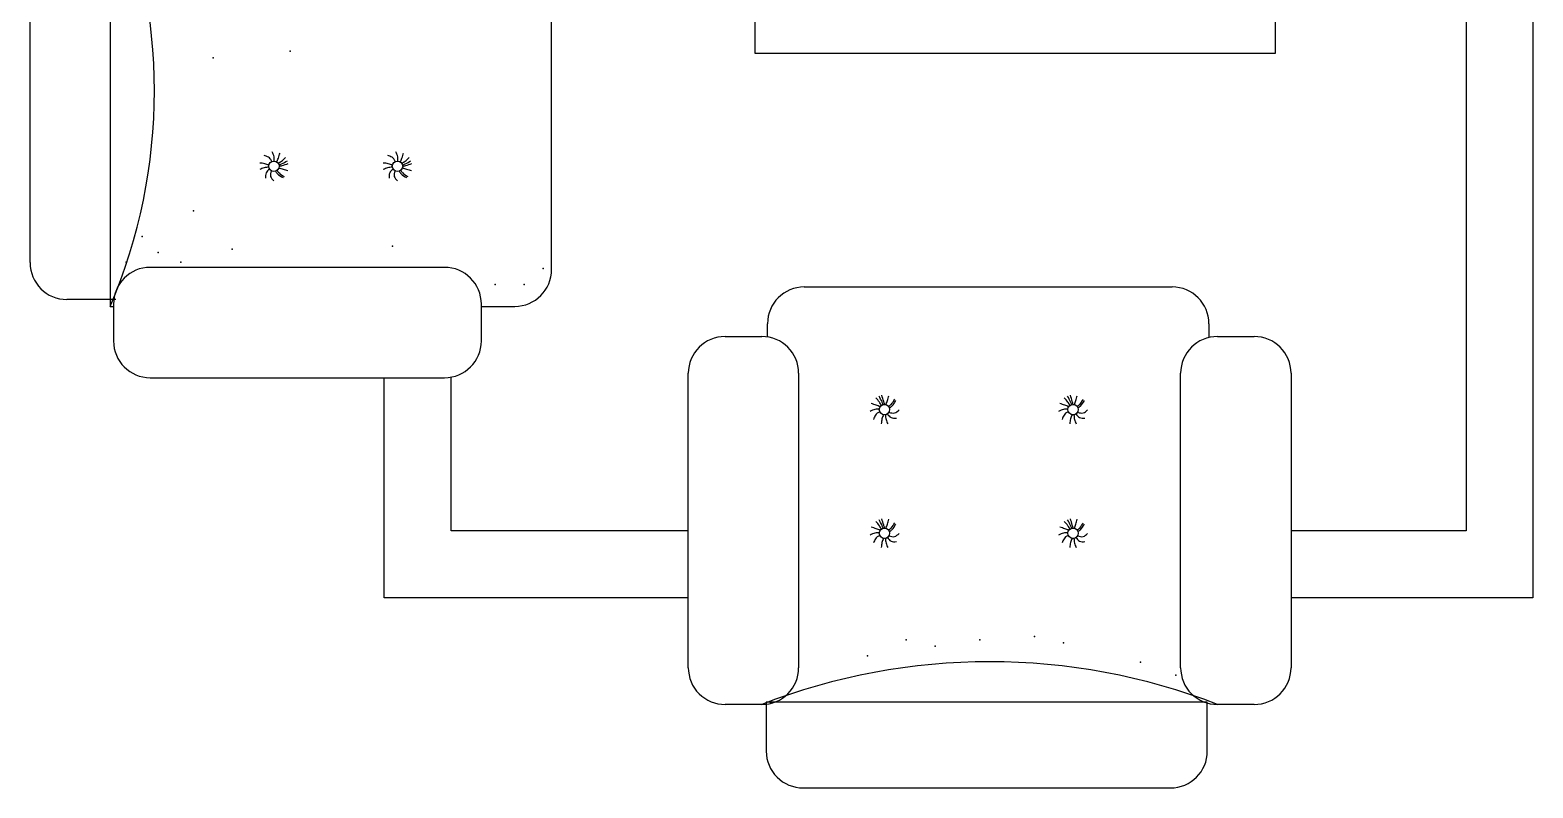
# Model space of a CAD drawing. Header units: millimetres. Extents: x 356 to 23963, y 1202 to 21076.
# Drawn here: x 16312 to 18559, y 12158 to 13291 of the extents above; entities that cross this region are included whole.
import ezdxf

# ---------------------------------------------------------------- set-up
doc = ezdxf.new("R2010")
doc.units = ezdxf.units.MM

msp = doc.modelspace()

# ---------------------------------------------------------------- linework, layer by layer
at = {"color": 0}
for p, q in [((18558.7, 15227.8, -342.9), (18558.7, 12442.8, -342.9)), ((18458.7, 15127.8, -342.9), (18458.7, 12542.8, -342.9)), ((16431.5, 14858.3, -342.9), (16431.5, 12878.3, -342.9)), ((16311.8, 12943.6, -342.9), (16311.8, 14803.3, -342.9)), ((17091.5, 12933.3, -342.9), (17091.5, 14803.3, -342.9)), ((17396, 13256.1, -342.9), (17396, 14453.4, -342.9)), ((18173.2, 14453.4, -342.9), (18173.2, 13256.1, -342.9)), ((18173.2, 13256.1, -342.9), (17396, 13256.1, -342.9)), ((16931.5, 12936.6, -342.9), (16491.5, 12936.6, -342.9)), ((17469.3, 12907.3, -342.9), (18019.3, 12907.3, -342.9)), ((16440.1, 12888.6, -342.9), (16366.8, 12888.6, -342.9)), ((16431.5, 12878.3, -342.9), (16436.5, 12878.3, -342.9)), ((16436.5, 12881.6, -342.9), (16436.5, 12826.6, -342.9)), ((16986.5, 12826.6, -342.9), (16986.5, 12881.6, -342.9)), ((16986.5, 12878.3, -342.9), (17036.5, 12878.3, -342.9)), ((17350.9, 12833.3, -342.9), (17405.9, 12833.3, -342.9)), ((17414.3, 12832.6, -342.9), (17414.3, 12852.3, -342.9)), ((18074.3, 12852.3, -342.9), (18074.3, 12831.8, -342.9)), ((18087, 12833.2, -342.9), (18142, 12833.2, -342.9)), ((16491.5, 12771.6, -342.9), (16931.5, 12771.6, -342.9)), ((16841.3, 12442.8, -342.9), (16841.3, 12771.6, -342.9)), ((16941.3, 12542.8, -342.9), (16941.3, 12772.5, -342.9)), ((17295.9, 12338.2, -342.9), (17295.9, 12778.2, -342.9)), ((17460.9, 12778.2, -342.9), (17460.9, 12338.2, -342.9)), ((18032, 12338.2, -342.9), (18032, 12778.2, -342.9)), ((18197, 12778.2, -342.9), (18197, 12338.2, -342.9)), ((17295.9, 12542.8, -342.9), (16941.3, 12542.8, -342.9)), ((18458.7, 12542.8, -342.9), (18197, 12542.8, -342.9)), ((17295.9, 12442.8, -342.9), (16841.3, 12442.8, -342.9)), ((18558.7, 12442.8, -342.9), (18197, 12442.8, -342.9)), ((17405.9, 12283.3, -342.9), (17350.9, 12283.3, -342.9)), ((18071.9, 12286.8, -342.9), (17412.5, 12286.8, -342.9)), ((17412.5, 12286.8, -342.9), (17412.5, 12213.5, -342.9)), ((17419.2, 12284.9, -342.9), (17417.6, 12287.7, -342.9)), ((18071.9, 12213.5, -342.9), (18071.9, 12286.8, -342.9)), ((18142, 12283.2, -342.9), (18087, 12283.2, -342.9)), ((17467.5, 12158.5, -342.9), (18016.9, 12158.5, -342.9))]:
    msp.add_line(p, q, dxfattribs=at)
for centre in [(16676.4, 13087.6, -342.9), (16861.1, 13087.6, -342.9), (17589.2, 12723.9, -342.9), (17871.1, 12723.9, -342.9), (17589.2, 12539.1, -342.9), (17871.1, 12539.1, -342.9)]:
    msp.add_circle(centre, 7.76, dxfattribs=at)
for centre, radius, start, end in [((15681.2, 13200.3, -342.9), 816.5, 336.7735, 23.2265), ((16366.8, 12943.6, -342.9), 55, 180, 270), ((16491.5, 12881.6, -342.9), 55, 90, 180), ((16931.5, 12881.6, -342.9), 55, 0, 90), ((17036.5, 12933.3, -342.9), 55, 270, 0), ((17469.3, 12852.3, -342.9), 55, 89.9997, 179.9997), ((18019.3, 12852.3, -342.9), 55, 359.9997, 89.9997), ((17350.9, 12778.2, -342.9), 55, 89.9997, 179.9997), ((17405.9, 12778.2, -342.9), 55, 359.9997, 89.9997), ((18087, 12778.2, -342.9), 55, 89.9997, 179.9997), ((18142, 12778.2, -342.9), 55, 359.9997, 89.9997), ((16491.5, 12826.6, -342.9), 55, 180, 270), ((16931.5, 12826.6, -342.9), 55, 270, 0), ((17350.9, 12338.2, -342.9), 55, 179.9997, 269.9997), ((17746.5, 11407.7, -342.9), 939.5, 68.7445, 111.2548), ((17405.9, 12338.2, -342.9), 55, 269.9997, 359.9997), ((18087, 12338.2, -342.9), 55, 179.9997, 269.9997), ((18142, 12338.2, -342.9), 55, 269.9997, 359.9997), ((17467.5, 12213.5, -342.9), 55, 179.9997, 269.9997), ((18016.9, 12213.5, -342.9), 55, 269.9997, 359.9997)]:
    msp.add_arc(centre, radius, start, end, dxfattribs=at)
for points, knots in [([(16673.1, 13094.7, -342.9), (16672.5, 13096.1, -342.9), (16670.8, 13099.8, -342.9), (16666.2, 13102.4, -342.9), (16662.9, 13103.5, -342.9), (16661.9, 13103.9, -342.9)], [0, 0, 0, 0, 4.195117, 10.720817, 13.688099, 13.688099, 13.688099, 13.688099]), ([(16676.9, 13095.4, -342.9), (16677, 13097.6, -342.9), (16677.1, 13102.5, -342.9), (16674.9, 13106.8, -342.9), (16673.7, 13109.2, -342.9)], [0, 0, 0, 0, 5.895147, 13.127489, 13.127489, 13.127489, 13.127489]), ([(16680.7, 13094.1, -342.9), (16681.5, 13096, -342.9), (16683.3, 13100.4, -342.9), (16684.7, 13104.9, -342.9), (16685.5, 13107.4, -342.9)], [0, 0, 0, 0, 5.674604, 12.874291, 12.874291, 12.874291, 12.874291]), ([(16682.6, 13092.2, -342.9), (16684.3, 13093.2, -342.9), (16688.5, 13095.4, -342.9), (16691.8, 13098.8, -342.9), (16693.8, 13100.7, -342.9)], [0, 0, 0, 0, 5.351689, 12.796405, 12.796405, 12.796405, 12.796405]), ([(16857.9, 13094.7, -342.9), (16857.2, 13096.1, -342.9), (16855.6, 13099.8, -342.9), (16850.9, 13102.4, -342.9), (16847.7, 13103.5, -342.9), (16846.6, 13103.9, -342.9)], [0, 0, 0, 0, 4.195117, 10.720817, 13.688099, 13.688099, 13.688099, 13.688099]), ([(16861.7, 13095.4, -342.9), (16861.8, 13097.6, -342.9), (16861.9, 13102.5, -342.9), (16859.7, 13106.8, -342.9), (16858.5, 13109.2, -342.9)], [0, 0, 0, 0, 5.895147, 13.127489, 13.127489, 13.127489, 13.127489]), ([(16865.4, 13094.1, -342.9), (16866.2, 13096, -342.9), (16868.1, 13100.4, -342.9), (16869.5, 13104.9, -342.9), (16870.3, 13107.4, -342.9)], [0, 0, 0, 0, 5.674604, 12.874291, 12.874291, 12.874291, 12.874291]), ([(16867.4, 13092.2, -342.9), (16869.1, 13093.2, -342.9), (16873.3, 13095.4, -342.9), (16876.6, 13098.8, -342.9), (16878.5, 13100.7, -342.9)], [0, 0, 0, 0, 5.351689, 12.796405, 12.796405, 12.796405, 12.796405]), ([(16668.7, 13089, -342.9), (16666.7, 13090, -342.9), (16662.4, 13091.9, -342.9), (16657.7, 13092.2, -342.9), (16655.1, 13092.3, -342.9)], [0, 0, 0, 0, 5.930312, 12.843632, 12.843632, 12.843632, 12.843632]), ([(16668.7, 13086.2, -342.9), (16666.3, 13086.1, -342.9), (16661.6, 13085.8, -342.9), (16657.3, 13083.8, -342.9), (16655.1, 13082.8, -342.9)], [0, 0, 0, 0, 6.497422, 12.853051, 12.853051, 12.853051, 12.853051]), ([(16669.9, 13083.3, -342.9), (16667.8, 13081.7, -342.9), (16663.4, 13078.3, -342.9), (16663.7, 13072.7, -342.9), (16663.8, 13069.8, -342.9)], [0, 0, 0, 0, 6.856105, 14.205505, 14.205505, 14.205505, 14.205505]), ([(16672.4, 13080.9, -342.9), (16671.6, 13078, -342.9), (16670, 13072.2, -342.9), (16674.2, 13067.9, -342.9), (16676.3, 13065.9, -342.9)], [0, 0, 0, 0, 7.761402, 15.149629, 15.149629, 15.149629, 15.149629]), ([(16678.7, 13080.3, -342.9), (16679.6, 13079, -342.9), (16682.5, 13074.9, -342.9), (16687, 13072.4, -342.9), (16690, 13070.7, -342.9)], [0, 0, 0, 0, 4.266067, 13.575664, 13.575664, 13.575664, 13.575664]), ([(16681.1, 13081.5, -342.9), (16682.1, 13080.1, -342.9), (16684.9, 13076.3, -342.9), (16689.1, 13073.9, -342.9), (16691.9, 13072.4, -342.9)], [0, 0, 0, 0, 4.546199, 12.962709, 12.962709, 12.962709, 12.962709]), ([(16683.8, 13089.8, -342.9), (16685.2, 13090.2, -342.9), (16689.6, 13091.8, -342.9), (16693.7, 13094.1, -342.9), (16696.5, 13095.8, -342.9)], [0, 0, 0, 0, 3.947036, 12.81534, 12.81534, 12.81534, 12.81534]), ([(16683.8, 13085.6, -342.9), (16685.9, 13084.8, -342.9), (16690.2, 13083, -342.9), (16694.8, 13082, -342.9), (16697.2, 13081.4, -342.9)], [0, 0, 0, 0, 6.012824, 12.754506, 12.754506, 12.754506, 12.754506]), ([(16684.1, 13087.6, -342.9), (16685.6, 13088, -342.9), (16690.2, 13089.1, -342.9), (16694.7, 13090.7, -342.9), (16697.7, 13091.7, -342.9)], [0, 0, 0, 0, 4.307472, 12.949294, 12.949294, 12.949294, 12.949294]), ([(16853.5, 13089, -342.9), (16851.5, 13090, -342.9), (16847.2, 13091.9, -342.9), (16842.4, 13092.2, -342.9), (16839.9, 13092.3, -342.9)], [0, 0, 0, 0, 5.930312, 12.843632, 12.843632, 12.843632, 12.843632]), ([(16853.5, 13086.2, -342.9), (16851.1, 13086.1, -342.9), (16846.3, 13085.8, -342.9), (16842, 13083.8, -342.9), (16839.9, 13082.8, -342.9)], [0, 0, 0, 0, 6.497422, 12.853051, 12.853051, 12.853051, 12.853051]), ([(16854.7, 13083.3, -342.9), (16852.6, 13081.7, -342.9), (16848.2, 13078.3, -342.9), (16848.5, 13072.7, -342.9), (16848.6, 13069.8, -342.9)], [0, 0, 0, 0, 6.856105, 14.205505, 14.205505, 14.205505, 14.205505]), ([(16857.2, 13080.9, -342.9), (16856.4, 13078, -342.9), (16854.8, 13072.2, -342.9), (16859, 13067.9, -342.9), (16861, 13065.9, -342.9)], [0, 0, 0, 0, 7.761402, 15.149629, 15.149629, 15.149629, 15.149629]), ([(16863.5, 13080.3, -342.9), (16864.4, 13079, -342.9), (16867.3, 13074.9, -342.9), (16871.7, 13072.4, -342.9), (16874.8, 13070.7, -342.9)], [0, 0, 0, 0, 4.266067, 13.575664, 13.575664, 13.575664, 13.575664]), ([(16865.9, 13081.5, -342.9), (16866.9, 13080.1, -342.9), (16869.7, 13076.3, -342.9), (16873.9, 13073.9, -342.9), (16876.6, 13072.4, -342.9)], [0, 0, 0, 0, 4.546199, 12.962709, 12.962709, 12.962709, 12.962709]), ([(16868.6, 13089.8, -342.9), (16869.9, 13090.2, -342.9), (16874.4, 13091.8, -342.9), (16878.5, 13094.1, -342.9), (16881.3, 13095.8, -342.9)], [0, 0, 0, 0, 3.947036, 12.81534, 12.81534, 12.81534, 12.81534]), ([(16868.6, 13085.6, -342.9), (16870.7, 13084.8, -342.9), (16875, 13083, -342.9), (16879.6, 13082, -342.9), (16882, 13081.4, -342.9)], [0, 0, 0, 0, 6.012824, 12.754506, 12.754506, 12.754506, 12.754506]), ([(16868.9, 13087.6, -342.9), (16870.4, 13088, -342.9), (16875, 13089.1, -342.9), (16879.5, 13090.7, -342.9), (16882.5, 13091.7, -342.9)], [0, 0, 0, 0, 4.307472, 12.949294, 12.949294, 12.949294, 12.949294]), ([(17584.6, 12730.1, -342.9), (17583.7, 12731.9, -342.9), (17581.5, 12736, -342.9), (17578.1, 12739.3, -342.9), (17576.1, 12741.3, -342.9)], [0, 0, 0, 0, 5.351689, 12.796405, 12.796405, 12.796405, 12.796405]), ([(17587.1, 12731.3, -342.9), (17586.6, 12732.7, -342.9), (17585.1, 12737.1, -342.9), (17582.7, 12741.2, -342.9), (17581.1, 12744.1, -342.9)], [0, 0, 0, 0, 3.947036, 12.81534, 12.81534, 12.81534, 12.81534]), ([(17589.3, 12731.6, -342.9), (17588.9, 12733.2, -342.9), (17587.7, 12737.8, -342.9), (17586.2, 12742.3, -342.9), (17585.2, 12745.3, -342.9)], [0, 0, 0, 0, 4.307472, 12.949294, 12.949294, 12.949294, 12.949294]), ([(17591.3, 12731.4, -342.9), (17592.1, 12733.4, -342.9), (17593.8, 12737.7, -342.9), (17594.9, 12742.3, -342.9), (17595.5, 12744.7, -342.9)], [0, 0, 0, 0, 6.012824, 12.754506, 12.754506, 12.754506, 12.754506]), ([(17866.5, 12730.1, -342.9), (17865.6, 12731.9, -342.9), (17863.4, 12736, -342.9), (17860, 12739.3, -342.9), (17858, 12741.3, -342.9)], [0, 0, 0, 0, 5.351689, 12.796405, 12.796405, 12.796405, 12.796405]), ([(17869, 12731.3, -342.9), (17868.5, 12732.7, -342.9), (17867, 12737.1, -342.9), (17864.6, 12741.2, -342.9), (17863, 12744.1, -342.9)], [0, 0, 0, 0, 3.947036, 12.81534, 12.81534, 12.81534, 12.81534]), ([(17871.2, 12731.6, -342.9), (17870.8, 12733.2, -342.9), (17869.6, 12737.8, -342.9), (17868.1, 12742.3, -342.9), (17867.1, 12745.3, -342.9)], [0, 0, 0, 0, 4.307472, 12.949294, 12.949294, 12.949294, 12.949294]), ([(17873.1, 12731.4, -342.9), (17874, 12733.4, -342.9), (17875.7, 12737.7, -342.9), (17876.8, 12742.3, -342.9), (17877.3, 12744.7, -342.9)], [0, 0, 0, 0, 6.012824, 12.754506, 12.754506, 12.754506, 12.754506]), ([(17581.5, 12724.5, -342.9), (17579.3, 12724.5, -342.9), (17574.4, 12724.7, -342.9), (17570, 12722.4, -342.9), (17567.6, 12721.2, -342.9)], [0, 0, 0, 0, 5.895147, 13.127489, 13.127489, 13.127489, 13.127489]), ([(17582.8, 12728.2, -342.9), (17580.9, 12729, -342.9), (17576.5, 12730.8, -342.9), (17572, 12732.2, -342.9), (17569.5, 12733, -342.9)], [0, 0, 0, 0, 5.674604, 12.874291, 12.874291, 12.874291, 12.874291]), ([(17582.2, 12720.6, -342.9), (17580.7, 12720, -342.9), (17577.1, 12718.4, -342.9), (17574.5, 12713.7, -342.9), (17573.3, 12710.4, -342.9), (17573, 12709.4, -342.9)], [0, 0, 0, 0, 4.195117, 10.720817, 13.688099, 13.688099, 13.688099, 13.688099]), ([(17595.4, 12728.6, -342.9), (17596.7, 12729.6, -342.9), (17600.6, 12732.4, -342.9), (17603, 12736.6, -342.9), (17604.5, 12739.4, -342.9)], [0, 0, 0, 0, 4.546199, 12.962709, 12.962709, 12.962709, 12.962709]), ([(17595.9, 12720, -342.9), (17598.9, 12719.1, -342.9), (17604.7, 12717.5, -342.9), (17608.9, 12721.7, -342.9), (17611, 12723.8, -342.9)], [0, 0, 0, 0, 7.761402, 15.149629, 15.149629, 15.149629, 15.149629]), ([(17596.6, 12726.2, -342.9), (17597.9, 12727.2, -342.9), (17602, 12730.1, -342.9), (17604.5, 12734.5, -342.9), (17606.2, 12737.5, -342.9)], [0, 0, 0, 0, 4.266067, 13.575664, 13.575664, 13.575664, 13.575664]), ([(17863.4, 12724.5, -342.9), (17861.2, 12724.5, -342.9), (17856.3, 12724.7, -342.9), (17851.9, 12722.4, -342.9), (17849.5, 12721.2, -342.9)], [0, 0, 0, 0, 5.895147, 13.127489, 13.127489, 13.127489, 13.127489]), ([(17864.7, 12728.2, -342.9), (17862.7, 12729, -342.9), (17858.4, 12730.8, -342.9), (17853.9, 12732.2, -342.9), (17851.4, 12733, -342.9)], [0, 0, 0, 0, 5.674604, 12.874291, 12.874291, 12.874291, 12.874291]), ([(17864.1, 12720.6, -342.9), (17862.6, 12720, -342.9), (17859, 12718.4, -342.9), (17856.4, 12713.7, -342.9), (17855.2, 12710.4, -342.9), (17854.9, 12709.4, -342.9)], [0, 0, 0, 0, 4.195117, 10.720817, 13.688099, 13.688099, 13.688099, 13.688099]), ([(17877.2, 12728.6, -342.9), (17878.6, 12729.6, -342.9), (17882.5, 12732.4, -342.9), (17884.8, 12736.6, -342.9), (17886.4, 12739.4, -342.9)], [0, 0, 0, 0, 4.546199, 12.962709, 12.962709, 12.962709, 12.962709]), ([(17877.8, 12720, -342.9), (17880.8, 12719.1, -342.9), (17886.6, 12717.5, -342.9), (17890.8, 12721.7, -342.9), (17892.9, 12723.8, -342.9)], [0, 0, 0, 0, 7.761402, 15.149629, 15.149629, 15.149629, 15.149629]), ([(17878.5, 12726.2, -342.9), (17879.8, 12727.2, -342.9), (17883.9, 12730.1, -342.9), (17886.4, 12734.5, -342.9), (17888.1, 12737.5, -342.9)], [0, 0, 0, 0, 4.266067, 13.575664, 13.575664, 13.575664, 13.575664]), ([(17587.8, 12716.2, -342.9), (17586.9, 12714.2, -342.9), (17584.9, 12709.9, -342.9), (17584.7, 12705.2, -342.9), (17584.5, 12702.6, -342.9)], [0, 0, 0, 0, 5.930312, 12.843632, 12.843632, 12.843632, 12.843632]), ([(17590.6, 12716.2, -342.9), (17590.8, 12713.8, -342.9), (17591, 12709.1, -342.9), (17593.1, 12704.8, -342.9), (17594.1, 12702.7, -342.9)], [0, 0, 0, 0, 6.497422, 12.853051, 12.853051, 12.853051, 12.853051]), ([(17593.6, 12717.4, -342.9), (17595.2, 12715.3, -342.9), (17598.6, 12711, -342.9), (17604.1, 12711.2, -342.9), (17607, 12711.3, -342.9)], [0, 0, 0, 0, 6.856105, 14.205505, 14.205505, 14.205505, 14.205505]), ([(17869.7, 12716.2, -342.9), (17868.8, 12714.2, -342.9), (17866.8, 12709.9, -342.9), (17866.6, 12705.2, -342.9), (17866.4, 12702.6, -342.9)], [0, 0, 0, 0, 5.930312, 12.843632, 12.843632, 12.843632, 12.843632]), ([(17872.5, 12716.2, -342.9), (17872.6, 12713.8, -342.9), (17872.9, 12709.1, -342.9), (17875, 12704.8, -342.9), (17876, 12702.7, -342.9)], [0, 0, 0, 0, 6.497422, 12.853051, 12.853051, 12.853051, 12.853051]), ([(17875.5, 12717.4, -342.9), (17877.1, 12715.3, -342.9), (17880.5, 12711, -342.9), (17886, 12711.2, -342.9), (17888.9, 12711.3, -342.9)], [0, 0, 0, 0, 6.856105, 14.205505, 14.205505, 14.205505, 14.205505]), ([(17589.3, 12546.9, -342.9), (17588.9, 12548.4, -342.9), (17587.7, 12553, -342.9), (17586.2, 12557.5, -342.9), (17585.2, 12560.5, -342.9)], [0, 0, 0, 0, 4.307472, 12.949294, 12.949294, 12.949294, 12.949294]), ([(17871.2, 12546.9, -342.9), (17870.8, 12548.4, -342.9), (17869.6, 12553, -342.9), (17868.1, 12557.5, -342.9), (17867.1, 12560.5, -342.9)], [0, 0, 0, 0, 4.307472, 12.949294, 12.949294, 12.949294, 12.949294]), ([(17581.5, 12539.7, -342.9), (17579.3, 12539.8, -342.9), (17574.4, 12539.9, -342.9), (17570, 12537.7, -342.9), (17567.6, 12536.5, -342.9)], [0, 0, 0, 0, 5.895147, 13.127489, 13.127489, 13.127489, 13.127489]), ([(17582.8, 12543.4, -342.9), (17580.9, 12544.2, -342.9), (17576.5, 12546.1, -342.9), (17572, 12547.5, -342.9), (17569.5, 12548.3, -342.9)], [0, 0, 0, 0, 5.674604, 12.874291, 12.874291, 12.874291, 12.874291]), ([(17584.6, 12545.4, -342.9), (17583.7, 12547.1, -342.9), (17581.5, 12551.3, -342.9), (17578.1, 12554.6, -342.9), (17576.1, 12556.5, -342.9)], [0, 0, 0, 0, 5.351689, 12.796405, 12.796405, 12.796405, 12.796405]), ([(17587.1, 12546.6, -342.9), (17586.6, 12547.9, -342.9), (17585.1, 12552.4, -342.9), (17582.7, 12556.5, -342.9), (17581.1, 12559.3, -342.9)], [0, 0, 0, 0, 3.947036, 12.81534, 12.81534, 12.81534, 12.81534]), ([(17591.3, 12546.6, -342.9), (17592.1, 12548.6, -342.9), (17593.8, 12553, -342.9), (17594.9, 12557.5, -342.9), (17595.5, 12560, -342.9)], [0, 0, 0, 0, 6.012824, 12.754506, 12.754506, 12.754506, 12.754506]), ([(17595.4, 12543.9, -342.9), (17596.7, 12544.9, -342.9), (17600.6, 12547.6, -342.9), (17603, 12551.9, -342.9), (17604.5, 12554.6, -342.9)], [0, 0, 0, 0, 4.546199, 12.962709, 12.962709, 12.962709, 12.962709]), ([(17595.9, 12535.2, -342.9), (17598.9, 12534.4, -342.9), (17604.7, 12532.8, -342.9), (17608.9, 12537, -342.9), (17611, 12539, -342.9)], [0, 0, 0, 0, 7.761402, 15.149629, 15.149629, 15.149629, 15.149629]), ([(17596.6, 12541.5, -342.9), (17597.9, 12542.4, -342.9), (17602, 12545.3, -342.9), (17604.5, 12549.7, -342.9), (17606.2, 12552.8, -342.9)], [0, 0, 0, 0, 4.266067, 13.575664, 13.575664, 13.575664, 13.575664]), ([(17863.4, 12539.7, -342.9), (17861.2, 12539.8, -342.9), (17856.3, 12539.9, -342.9), (17851.9, 12537.7, -342.9), (17849.5, 12536.5, -342.9)], [0, 0, 0, 0, 5.895147, 13.127489, 13.127489, 13.127489, 13.127489]), ([(17864.7, 12543.4, -342.9), (17862.7, 12544.2, -342.9), (17858.4, 12546.1, -342.9), (17853.9, 12547.5, -342.9), (17851.4, 12548.3, -342.9)], [0, 0, 0, 0, 5.674604, 12.874291, 12.874291, 12.874291, 12.874291]), ([(17866.5, 12545.4, -342.9), (17865.6, 12547.1, -342.9), (17863.4, 12551.3, -342.9), (17860, 12554.6, -342.9), (17858, 12556.5, -342.9)], [0, 0, 0, 0, 5.351689, 12.796405, 12.796405, 12.796405, 12.796405]), ([(17869, 12546.6, -342.9), (17868.5, 12547.9, -342.9), (17867, 12552.4, -342.9), (17864.6, 12556.5, -342.9), (17863, 12559.3, -342.9)], [0, 0, 0, 0, 3.947036, 12.81534, 12.81534, 12.81534, 12.81534]), ([(17873.1, 12546.6, -342.9), (17874, 12548.6, -342.9), (17875.7, 12553, -342.9), (17876.8, 12557.5, -342.9), (17877.3, 12560, -342.9)], [0, 0, 0, 0, 6.012824, 12.754506, 12.754506, 12.754506, 12.754506]), ([(17877.2, 12543.9, -342.9), (17878.6, 12544.9, -342.9), (17882.5, 12547.6, -342.9), (17884.8, 12551.9, -342.9), (17886.4, 12554.6, -342.9)], [0, 0, 0, 0, 4.546199, 12.962709, 12.962709, 12.962709, 12.962709]), ([(17877.8, 12535.2, -342.9), (17880.8, 12534.4, -342.9), (17886.6, 12532.8, -342.9), (17890.8, 12537, -342.9), (17892.9, 12539, -342.9)], [0, 0, 0, 0, 7.761402, 15.149629, 15.149629, 15.149629, 15.149629]), ([(17878.5, 12541.5, -342.9), (17879.8, 12542.4, -342.9), (17883.9, 12545.3, -342.9), (17886.4, 12549.7, -342.9), (17888.1, 12552.8, -342.9)], [0, 0, 0, 0, 4.266067, 13.575664, 13.575664, 13.575664, 13.575664]), ([(17582.2, 12535.9, -342.9), (17580.7, 12535.2, -342.9), (17577.1, 12533.6, -342.9), (17574.5, 12528.9, -342.9), (17573.3, 12525.7, -342.9), (17573, 12524.6, -342.9)], [0, 0, 0, 0, 4.195117, 10.720817, 13.688099, 13.688099, 13.688099, 13.688099]), ([(17587.8, 12531.5, -342.9), (17586.9, 12529.5, -342.9), (17584.9, 12525.2, -342.9), (17584.7, 12520.4, -342.9), (17584.5, 12517.9, -342.9)], [0, 0, 0, 0, 5.930312, 12.843632, 12.843632, 12.843632, 12.843632]), ([(17590.6, 12531.5, -342.9), (17590.8, 12529.1, -342.9), (17591, 12524.3, -342.9), (17593.1, 12520, -342.9), (17594.1, 12517.9, -342.9)], [0, 0, 0, 0, 6.497422, 12.853051, 12.853051, 12.853051, 12.853051]), ([(17593.6, 12532.7, -342.9), (17595.2, 12530.6, -342.9), (17598.6, 12526.2, -342.9), (17604.1, 12526.4, -342.9), (17607, 12526.6, -342.9)], [0, 0, 0, 0, 6.856105, 14.205505, 14.205505, 14.205505, 14.205505]), ([(17864.1, 12535.9, -342.9), (17862.6, 12535.2, -342.9), (17859, 12533.6, -342.9), (17856.4, 12528.9, -342.9), (17855.2, 12525.7, -342.9), (17854.9, 12524.6, -342.9)], [0, 0, 0, 0, 4.195117, 10.720817, 13.688099, 13.688099, 13.688099, 13.688099]), ([(17869.7, 12531.5, -342.9), (17868.8, 12529.5, -342.9), (17866.8, 12525.2, -342.9), (17866.6, 12520.4, -342.9), (17866.4, 12517.9, -342.9)], [0, 0, 0, 0, 5.930312, 12.843632, 12.843632, 12.843632, 12.843632]), ([(17872.5, 12531.5, -342.9), (17872.6, 12529.1, -342.9), (17872.9, 12524.3, -342.9), (17875, 12520, -342.9), (17876, 12517.9, -342.9)], [0, 0, 0, 0, 6.497422, 12.853051, 12.853051, 12.853051, 12.853051]), ([(17875.5, 12532.7, -342.9), (17877.1, 12530.6, -342.9), (17880.5, 12526.2, -342.9), (17886, 12526.4, -342.9), (17888.9, 12526.6, -342.9)], [0, 0, 0, 0, 6.856105, 14.205505, 14.205505, 14.205505, 14.205505])]:
    msp.add_open_spline(points, degree=3, knots=knots, dxfattribs=at)
for p in [(16700.7, 13259.5, -342.9), (16585.6, 13249.9, -342.9), (16556.2, 13021.2, -342.9), (16479.5, 12982.8, -342.9), (16853.7, 12968.4, -342.9), (16455.5, 12944.4, -342.9), (16503.5, 12958.8, -342.9), (16537, 12944.4, -342.9), (16613.8, 12963.6, -342.9), (17079.1, 12934.8, -342.9), (17007.2, 12910.8, -342.9), (17050.4, 12910.8, -342.9), (17813.5, 12384.8, -342.9), (17621.6, 12380, -342.9), (17664.8, 12370.4, -342.9), (17731.9, 12380, -342.9), (17856.7, 12375.2, -342.9), (17564, 12356, -342.9), (17971.8, 12346.4, -342.9), (18024.6, 12327.2, -342.9)]:
    msp.add_point(p, dxfattribs=at)

doc.saveas('drawing.dxf')
